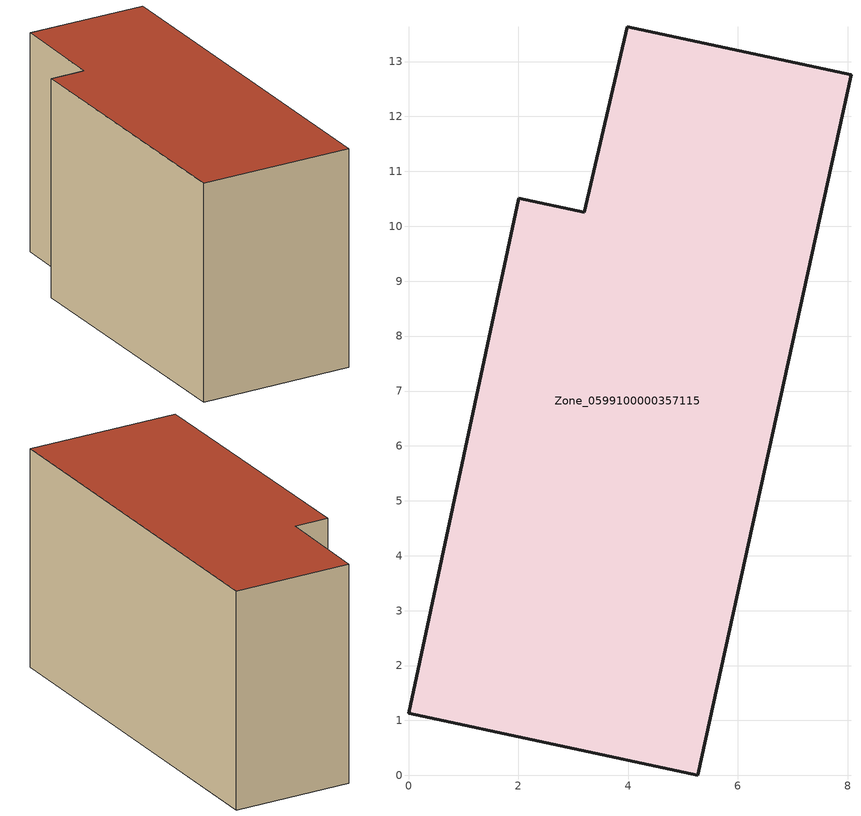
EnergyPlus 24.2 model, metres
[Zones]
Zone_0599100000357115
 floor ground (C_G): 5.26,0 0,1.13 2.01,10.51 3.2,10.26 3.98,13.64 8.06,12.76 z0
 wall outside (C_F): 5.26,0 8.06,12.76 3.98,13.64 3.2,10.26 2.01,10.51 0,1.13 5.26,0 z0:7.65
 roof outside (C_R): 0,1.13 5.26,0 8.06,12.76 3.98,13.64 3.2,10.26 2.01,10.51 z7.65
[BUILDING]
Pand.0599100000357115: North Axis=0; Terrain=City; Loads Convergence Tolerance Value=0.04; Temperature Convergence Tolerance Value=0.4; Solar Distribution=FullExterior; Maximum Number of Warmup Days=25; Minimum Number of Warmup Days=1
[Site:Location]
Rotterdam.The.Hague.AP_ZH_NLD Design_Conditions: Latitude=51.96; Longitude=4.45; Time Zone=1; Elevation=-4.5
[SITE:GROUNDTEMPERATURE:BUILDINGSURFACE]
18, 18, 18, 18, 18, 18, 18, 18, 18, 18, 18, 18
[MATERIAL] Thermal Absorptance=0.9; Solar Absorptance=0.7; Visible Absorptance=0.7
Name | Roughness | Thickness | Conductivity | Density | Specific Heat
G.TI.1992-2005 | MediumSmooth | 0.15 | 0.06 | 540 | 1210
F.TI.1992-2005 | Rough | 0.3 | 0.12 | 1920 | 840
R.TI.1992-2005 | MediumRough | 0.2 | 0.08 | 1500 | 1000
[CONSTRUCTION]
C_G: G.TI.1992-2005
C_F: F.TI.1992-2005
C_R: R.TI.1992-2005
[ZONE]
Zone_0599100000357115: Type=1; Multiplier=1; Ceiling Height=Autocalculate; Volume=Autocalculate; Floor Area=autocalculate; Part of Total Floor Area=Yes
[ZONEINFILTRATION:DESIGNFLOWRATE]
Infil_Zone_0599100000357115: Zone or ZoneList or Space or SpaceList=Zone_0599100000357115; Schedule=AlwaysOn; Design Flow Rate Calculation Method=Flow/Area; Flow Rate per Floor Area=0.0015; Constant Term Coefficient=1; Temperature Term Coefficient=0; Velocity Term Coefficient=0; Velocity Squared Term Coefficient=0
[HVACTEMPLATE:ZONE:IDEALLOADSAIRSYSTEM]
Zone_0599100000357115: Maximum Heating Supply Air Temperature=50; Minimum Cooling Supply Air Temperature=13; Maximum Heating Supply Air Humidity Ratio=0.0156; Minimum Cooling Supply Air Humidity Ratio=0.0077; Heating Limit=NoLimit; Cooling Limit=NoLimit; Dehumidification Control Type=ConstantSensibleHeatRatio; Cooling Sensible Heat Ratio=0.7; Dehumidification Setpoint=60; Humidification Control Type=None; Humidification Setpoint=30; Outdoor Air Method=None; Outdoor Air Flow Rate per Person=0.00944; Outdoor Air Flow Rate per Zone Floor Area=0; Outdoor Air Flow Rate per Zone=0; Demand Controlled Ventilation Type=None; Outdoor Air Economizer Type=NoEconomizer; Heat Recovery Type=None; Sensible Heat Recovery Effectiveness=0.7; Latent Heat Recovery Effectiveness=0.65
[ZONECONTROL:THERMOSTAT]
ThermostatControl_Zone_0599100000357115: Zone or ZoneList=Zone_0599100000357115; Control Type Schedule=DualSetpointControlType; Control 1=Thermostat_Zone_0599100000357115; Temperature Difference Between Cutout And Setpoint=0
[THERMOSTATSETPOINT:DUALSETPOINT]
Thermostat_Zone_0599100000357115: Heating Setpoint Temperature Schedule=HeatingSetpoint_Zone_0599100000357115; Cooling Setpoint Temperature Schedule=CoolingSetpoint_Zone_0599100000357115
[SCHEDULE:COMPACT]
HeatingSetpoint_Zone_0599100000357115: Through: 12/31, For: AllDays, Until: 24:00, 21
CoolingSetpoint_Zone_0599100000357115: Through: 12/31, For: AllDays, Until: 24:00, 24
DualSetpointControlType: Through: 12/31, For: AllDays, Until: 24:00, 4
AlwaysOn: Through: 12/31, For: AllDays, Until: 24:00, 1
